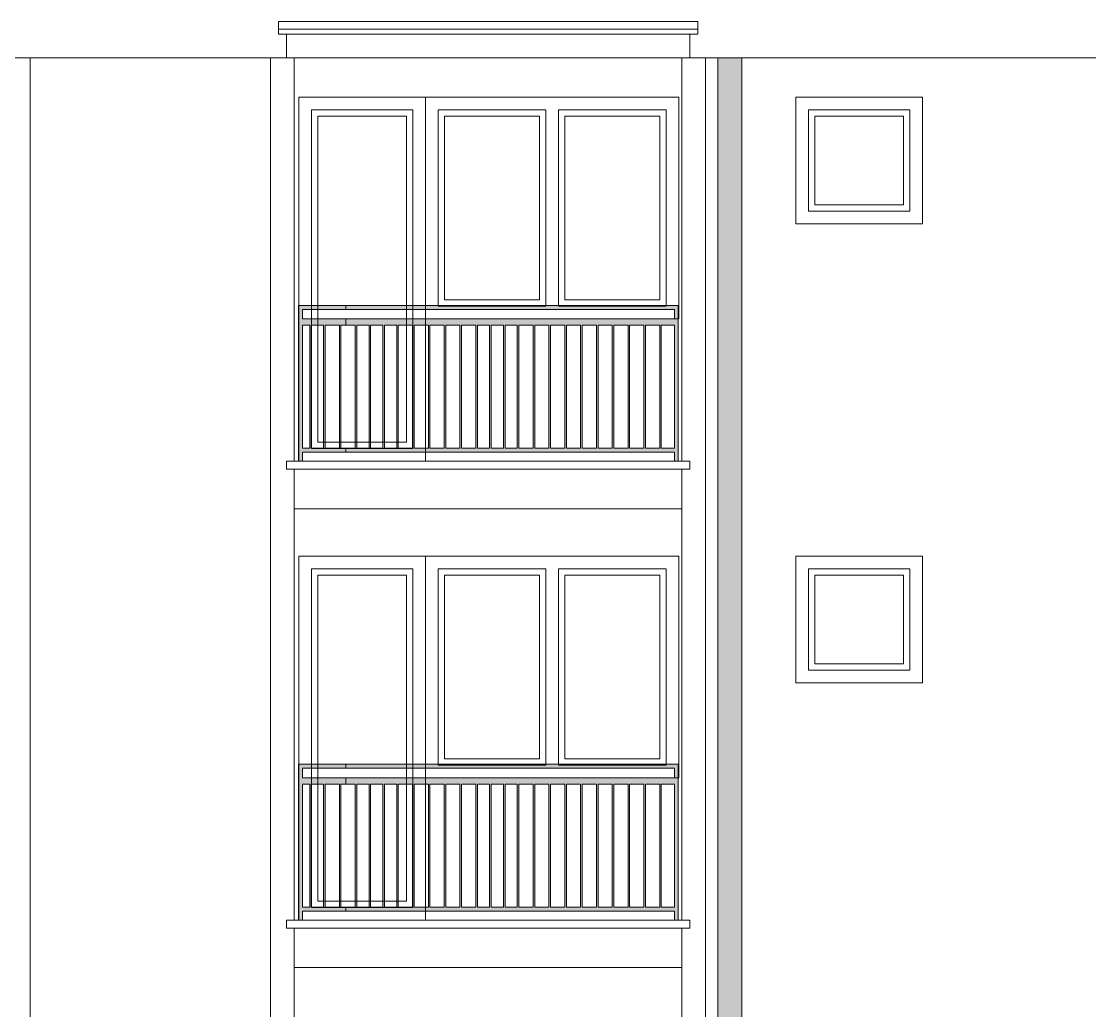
# Model space of a CAD drawing. Header units: millimetres. Extents: x 2791058 to 2855058, y -67651 to -18651.
# Drawn here: x 2804951 to 2811703, y -30394 to -24142 of the extents above; entities that cross this region are included whole.
import ezdxf

# ---------------------------------------------------------------- set-up
doc = ezdxf.new("R2010")
doc.units = ezdxf.units.MM
doc.header["$MEASUREMENT"] = 0
doc.linetypes.add('Hidden Line', pattern=[195.611112, 141.111112, -54.5])
doc.layers.add('Exterior walls', color=7, linetype='Continuous')
for name, color, linetype, lineweight in [('Exterior walls_Pen_No__1', 7, 'Continuous', 0), ('Lines_Pen_No__20', 1, 'Continuous', 0), ('Shell - Roof_Pen_No__20', 1, 'Continuous', 0), ('Shell - Roof_Pen_No__21', 7, 'Continuous', 0)]:
    doc.layers.add(name, color=color, linetype=linetype, lineweight=lineweight)
doc.layers.add('Structural - Bearing_Pen_No__61', color=7, linetype='Continuous', lineweight=0, true_color=0x6a6a6a)

# ---------------------------------------------------------------- blocks, each defined once
blk = doc.blocks.new('Wall_1', base_point=(2809428.9, -24372))
at = {"layer": 'Exterior walls', "linetype": 'Continuous', "lineweight": 0}
blk.add_hatch(color=255, dxfattribs=at).paths.add_polyline_path([(2809353.9, -24372), (2809353.9, -35918.8), (2809503.9, -35945.2), (2809503.9, -24372)])
at = {"layer": 'Exterior walls_Pen_No__1', "color": 7, "linetype": 'Continuous', "lineweight": 0, "flags": 128}
for points in [[(2809353.9, -24372), (2809353.9, -35918.8)], [(2809503.9, -24372), (2809353.9, -24372)], [(2809503.9, -35945.2), (2809503.9, -24372)]]:
    blk.add_lwpolyline(points, dxfattribs=at)

msp = doc.modelspace()

# ---------------------------------------------------------------- hatches: boundary and pattern name
at = {"layer": 'Structural - Bearing_Pen_No__61', "linetype": 'Continuous', "lineweight": 0, "true_color": 0x6a6a6a}
h = msp.add_hatch(color=251, dxfattribs=at)
h.paths.add_polyline_path([(2806702.754, -25936.789), (2806702.754, -26922.015), (2806726.754, -26922.015), (2806726.754, -26864.515), (2807002.754, -26864.515), (2807002.754, -26839.515), (2806970.754, -26839.515), (2806970.754, -26062.015), (2807002.754, -26062.015), (2807002.754, -26022.015), (2806726.754, -26022.015), (2806726.754, -25962.015), (2807002.754, -25962.015), (2807002.754, -25936.789), (2806726.754, -25936.789)])
h.paths.add_polyline_path([(2806726.754, -26062.015), (2806773.254, -26062.015), (2806773.254, -26839.515), (2806726.754, -26839.515)], flags=0)
h.paths.add_polyline_path([(2806783.254, -26062.015), (2806860.754, -26062.015), (2806860.753, -26839.515), (2806783.254, -26839.515)], flags=0)
h.paths.add_polyline_path([(2806870.754, -26062.015), (2806960.754, -26062.015), (2806960.754, -26839.515), (2806870.754, -26839.515)], flags=0)
h = msp.add_hatch(color=251, dxfattribs=at)
h.paths.add_polyline_path([(2807002.754, -26864.515), (2809078.754, -26864.515), (2809078.754, -26922.015), (2809102.754, -26922.015), (2809102.754, -25936.789), (2809078.754, -25936.789), (2807002.754, -25936.789), (2807002.754, -25962.015), (2809078.754, -25962.015), (2809078.754, -26022.015), (2807002.754, -26022.015), (2807002.754, -26062.015), (2807060.754, -26062.015), (2807060.754, -26839.515), (2807002.754, -26839.515)])
h.paths.add_polyline_path([(2807070.754, -26839.515), (2807070.754, -26062.015), (2807148.254, -26062.015), (2807148.254, -26839.515)], flags=0)
h.paths.add_polyline_path([(2807235.754, -26839.515), (2807158.254, -26839.515), (2807158.254, -26062.015), (2807235.754, -26062.015)], flags=0)
h.paths.add_polyline_path([(2807245.754, -26062.015), (2807323.254, -26062.015), (2807323.253, -26839.515), (2807245.754, -26839.515)], flags=0)
h.paths.add_polyline_path([(2807423.254, -26839.515), (2807333.254, -26839.515), (2807333.254, -26062.015), (2807423.254, -26062.015)], flags=0)
h.paths.add_polyline_path([(2807433.254, -26839.515), (2807433.254, -26062.015), (2807523.254, -26062.015), (2807523.254, -26839.515)], flags=0)
h.paths.add_polyline_path([(2807533.254, -26062.015), (2807623.254, -26062.015), (2807623.254, -26839.515), (2807533.254, -26839.515)], flags=0)
h.paths.add_polyline_path([(2807633.254, -26062.015), (2807723.254, -26062.015), (2807723.254, -26839.515), (2807633.254, -26839.515)], flags=0)
h.paths.add_polyline_path([(2807733.254, -26839.515), (2807733.254, -26062.015), (2807823.254, -26062.015), (2807823.254, -26839.515)], flags=0)
h.paths.add_polyline_path([(2807910.754, -26839.515), (2807833.254, -26839.515), (2807833.254, -26062.015), (2807910.754, -26062.015)], flags=0)
h.paths.add_polyline_path([(2807920.754, -26062.015), (2807998.254, -26062.015), (2807998.254, -26839.515), (2807920.754, -26839.515)], flags=0)
h.paths.add_polyline_path([(2808008.254, -26062.015), (2808085.754, -26062.015), (2808085.754, -26839.515), (2808008.254, -26839.515)], flags=0)
h.paths.add_polyline_path([(2808095.754, -26839.515), (2808095.754, -26062.015), (2808185.754, -26062.015), (2808185.754, -26839.515)], flags=0)
h.paths.add_polyline_path([(2808285.754, -26839.515), (2808195.754, -26839.515), (2808195.754, -26062.015), (2808285.754, -26062.015)], flags=0)
h.paths.add_polyline_path([(2808385.754, -26839.515), (2808295.754, -26839.515), (2808295.754, -26062.015), (2808385.754, -26062.015)], flags=0)
h.paths.add_polyline_path([(2808395.754, -26839.515), (2808395.754, -26062.015), (2808485.754, -26062.015), (2808485.754, -26839.515)], flags=0)
h.paths.add_polyline_path([(2808495.754, -26839.515), (2808495.754, -26062.015), (2808585.754, -26062.015), (2808585.754, -26839.515)], flags=0)
h.paths.add_polyline_path([(2808595.754, -26062.015), (2808685.754, -26062.015), (2808685.754, -26839.515), (2808595.754, -26839.515)], flags=0)
h.paths.add_polyline_path([(2808695.754, -26839.515), (2808695.754, -26062.015), (2808785.754, -26062.015), (2808785.754, -26839.515)], flags=0)
h.paths.add_polyline_path([(2808795.754, -26062.015), (2808885.754, -26062.015), (2808885.754, -26839.515), (2808795.754, -26839.515)], flags=0)
h.paths.add_polyline_path([(2808895.754, -26839.515), (2808895.754, -26062.015), (2808985.754, -26062.015), (2808985.754, -26839.515)], flags=0)
h.paths.add_polyline_path([(2808995.754, -26062.015), (2809078.754, -26062.015), (2809078.754, -26839.515), (2808995.754, -26839.515)], flags=0)
h = msp.add_hatch(color=251, dxfattribs=at)
h.paths.add_polyline_path([(2806702.754, -28836.789), (2806702.754, -29822.015), (2806726.754, -29822.015), (2806726.754, -29764.515), (2807002.754, -29764.515), (2807002.754, -29739.515), (2806970.754, -29739.515), (2806970.754, -28962.015), (2807002.754, -28962.015), (2807002.754, -28922.015), (2806726.754, -28922.015), (2806726.754, -28862.015), (2807002.754, -28862.015), (2807002.754, -28836.789), (2806726.754, -28836.789)])
h.paths.add_polyline_path([(2806726.754, -28962.015), (2806773.254, -28962.015), (2806773.254, -29739.515), (2806726.754, -29739.515)], flags=0)
h.paths.add_polyline_path([(2806783.254, -28962.015), (2806860.754, -28962.015), (2806860.753, -29739.515), (2806783.254, -29739.515)], flags=0)
h.paths.add_polyline_path([(2806870.754, -28962.015), (2806960.754, -28962.015), (2806960.754, -29739.515), (2806870.754, -29739.515)], flags=0)
h = msp.add_hatch(color=251, dxfattribs=at)
h.paths.add_polyline_path([(2807002.754, -29764.515), (2809078.754, -29764.515), (2809078.754, -29822.015), (2809102.754, -29822.015), (2809102.754, -28836.789), (2809078.754, -28836.789), (2807002.754, -28836.789), (2807002.754, -28862.015), (2809078.754, -28862.015), (2809078.754, -28922.015), (2807002.754, -28922.015), (2807002.754, -28962.015), (2807060.754, -28962.015), (2807060.754, -29739.515), (2807002.754, -29739.515)])
h.paths.add_polyline_path([(2807070.754, -29739.515), (2807070.754, -28962.015), (2807148.254, -28962.015), (2807148.254, -29739.515)], flags=0)
h.paths.add_polyline_path([(2807235.754, -29739.515), (2807158.254, -29739.515), (2807158.254, -28962.015), (2807235.754, -28962.015)], flags=0)
h.paths.add_polyline_path([(2807245.754, -28962.015), (2807323.254, -28962.015), (2807323.253, -29739.515), (2807245.754, -29739.515)], flags=0)
h.paths.add_polyline_path([(2807423.254, -29739.515), (2807333.254, -29739.515), (2807333.254, -28962.015), (2807423.254, -28962.015)], flags=0)
h.paths.add_polyline_path([(2807433.254, -29739.515), (2807433.254, -28962.015), (2807523.254, -28962.015), (2807523.254, -29739.515)], flags=0)
h.paths.add_polyline_path([(2807533.254, -28962.015), (2807623.254, -28962.015), (2807623.254, -29739.515), (2807533.254, -29739.515)], flags=0)
h.paths.add_polyline_path([(2807633.254, -28962.015), (2807723.254, -28962.015), (2807723.254, -29739.515), (2807633.254, -29739.515)], flags=0)
h.paths.add_polyline_path([(2807733.254, -29739.515), (2807733.254, -28962.015), (2807823.254, -28962.015), (2807823.254, -29739.515)], flags=0)
h.paths.add_polyline_path([(2807910.754, -29739.515), (2807833.254, -29739.515), (2807833.254, -28962.015), (2807910.754, -28962.015)], flags=0)
h.paths.add_polyline_path([(2807920.754, -28962.015), (2807998.254, -28962.015), (2807998.254, -29739.515), (2807920.754, -29739.515)], flags=0)
h.paths.add_polyline_path([(2808008.254, -28962.015), (2808085.754, -28962.015), (2808085.754, -29739.515), (2808008.254, -29739.515)], flags=0)
h.paths.add_polyline_path([(2808095.754, -29739.515), (2808095.754, -28962.015), (2808185.754, -28962.015), (2808185.754, -29739.515)], flags=0)
h.paths.add_polyline_path([(2808285.754, -29739.515), (2808195.754, -29739.515), (2808195.754, -28962.015), (2808285.754, -28962.015)], flags=0)
h.paths.add_polyline_path([(2808385.754, -29739.515), (2808295.754, -29739.515), (2808295.754, -28962.015), (2808385.754, -28962.015)], flags=0)
h.paths.add_polyline_path([(2808395.754, -29739.515), (2808395.754, -28962.015), (2808485.754, -28962.015), (2808485.754, -29739.515)], flags=0)
h.paths.add_polyline_path([(2808495.754, -29739.515), (2808495.754, -28962.015), (2808585.754, -28962.015), (2808585.754, -29739.515)], flags=0)
h.paths.add_polyline_path([(2808595.754, -28962.015), (2808685.754, -28962.015), (2808685.754, -29739.515), (2808595.754, -29739.515)], flags=0)
h.paths.add_polyline_path([(2808695.754, -29739.515), (2808695.754, -28962.015), (2808785.754, -28962.015), (2808785.754, -29739.515)], flags=0)
h.paths.add_polyline_path([(2808795.754, -28962.015), (2808885.754, -28962.015), (2808885.754, -29739.515), (2808795.754, -29739.515)], flags=0)
h.paths.add_polyline_path([(2808895.754, -29739.515), (2808895.754, -28962.015), (2808985.754, -28962.015), (2808985.754, -29739.515)], flags=0)
h.paths.add_polyline_path([(2808995.754, -28962.015), (2809078.754, -28962.015), (2809078.754, -29739.515), (2808995.754, -29739.515)], flags=0)

# ---------------------------------------------------------------- linework, layer by layer
at = {"layer": 'Lines_Pen_No__20', "color": 1, "linetype": 'Hidden Line', "lineweight": 0}
for p, q in [((2806705.664, -24762.015), (2806705.664, -24622.015)), ((2806705.664, -24622.015), (2809105.664, -24622.015)), ((2809105.664, -24762.015), (2809105.664, -24622.015)), ((2809845.952, -24762.015), (2809845.952, -24622.015)), ((2810645.952, -24622.015), (2809845.952, -24622.015)), ((2809845.952, -24762.015), (2809845.952, -24622.015)), ((2810645.952, -24762.015), (2810645.952, -24622.015)), ((2806705.664, -27662.015), (2806705.664, -27522.015)), ((2806705.664, -27522.015), (2809105.664, -27522.015)), ((2809105.664, -27662.015), (2809105.664, -27522.015)), ((2809845.952, -27662.015), (2809845.952, -27522.015)), ((2810645.952, -27522.015), (2809845.952, -27522.015)), ((2809845.952, -27662.015), (2809845.952, -27522.015)), ((2810645.952, -27662.015), (2810645.952, -27522.015))]:
    msp.add_line(p, q, dxfattribs=at)
at = {"layer": 'Lines_Pen_No__20', "color": 1, "linetype": 'Continuous', "lineweight": 0}
for p, q in [((2808265.664, -25942.015), (2808265.664, -24702.015)), ((2808345.664, -25942.015), (2808345.664, -24702.015)), ((2808225.664, -25902.015), (2808225.664, -24742.015)), ((2808385.664, -25902.015), (2808385.664, -24742.015)), ((2808265.664, -28842.015), (2808265.664, -27602.015)), ((2808345.664, -28842.015), (2808345.664, -27602.015)), ((2808225.664, -28802.015), (2808225.664, -27642.015)), ((2808385.664, -28802.015), (2808385.664, -27642.015))]:
    msp.add_line(p, q, dxfattribs=at)
for points in [[(2807505.664, -26922.015), (2806705.664, -26922.015), (2806705.664, -24622.015), (2807505.664, -24622.015)], [(2809105.664, -24622.015), (2807505.664, -24622.015), (2807505.664, -26022.015), (2809105.664, -26022.015)], [(2809845.952, -24622.015), (2810645.952, -24622.015), (2810645.952, -25422.015), (2809845.952, -25422.015)], [(2807425.664, -26842.015), (2806785.664, -26842.015), (2806785.664, -24702.015), (2807425.664, -24702.015)], [(2809925.952, -24702.015), (2810565.952, -24702.015), (2810565.952, -25342.015), (2809925.952, -25342.015)], [(2807385.664, -26802.015), (2806825.664, -26802.015), (2806825.664, -24742.015), (2807385.664, -24742.015)], [(2809965.952, -24742.015), (2810525.952, -24742.015), (2810525.952, -25302.015), (2809965.952, -25302.015)], [(2807505.664, -29822.015), (2806705.664, -29822.015), (2806705.664, -27522.015), (2807505.664, -27522.015)], [(2809105.664, -27522.015), (2807505.664, -27522.015), (2807505.664, -28922.015), (2809105.664, -28922.015)], [(2809845.952, -27522.015), (2810645.952, -27522.015), (2810645.952, -28322.015), (2809845.952, -28322.015)], [(2807425.664, -29742.015), (2806785.664, -29742.015), (2806785.664, -27602.015), (2807425.664, -27602.015)], [(2809925.952, -27602.015), (2810565.952, -27602.015), (2810565.952, -28242.015), (2809925.952, -28242.015)], [(2807385.664, -29702.015), (2806825.664, -29702.015), (2806825.664, -27642.015), (2807385.664, -27642.015)], [(2809965.952, -27642.015), (2810525.952, -27642.015), (2810525.952, -28202.015), (2809965.952, -28202.015)]]:
    msp.add_lwpolyline(points, close=True, dxfattribs=at)
for points in [[(2808265.664, -24702.015), (2807585.664, -24702.015), (2807585.664, -25942.015), (2808265.664, -25942.015)], [(2808345.664, -25942.015), (2809025.664, -25942.015), (2809025.664, -24702.015), (2808345.664, -24702.015)], [(2808225.664, -24742.015), (2807625.664, -24742.015), (2807625.664, -25902.015), (2808225.664, -25902.015)], [(2808385.664, -25902.015), (2808985.664, -25902.015), (2808985.664, -24742.015), (2808385.664, -24742.015)], [(2808265.664, -27602.015), (2807585.664, -27602.015), (2807585.664, -28842.015), (2808265.664, -28842.015)], [(2808345.664, -28842.015), (2809025.664, -28842.015), (2809025.664, -27602.015), (2808345.664, -27602.015)], [(2808225.664, -27642.015), (2807625.664, -27642.015), (2807625.664, -28802.015), (2808225.664, -28802.015)], [(2808385.664, -28802.015), (2808985.664, -28802.015), (2808985.664, -27642.015), (2808385.664, -27642.015)]]:
    msp.add_lwpolyline(points, dxfattribs=at)
at = {"layer": 'Shell - Roof_Pen_No__20', "color": 1, "linetype": 'Continuous', "lineweight": 0}
for p, q in [((2810645.952, -24622.015), (2809845.952, -24622.015)), ((2809845.952, -24622.015), (2809845.952, -25422.015)), ((2810645.952, -25422.015), (2810645.952, -24622.015)), ((2809845.952, -25422.015), (2810645.952, -25422.015)), ((2810645.952, -27522.015), (2809845.952, -27522.015)), ((2809845.952, -27522.015), (2809845.952, -28322.015)), ((2810645.952, -28322.015), (2810645.952, -27522.015)), ((2809845.952, -28322.015), (2810645.952, -28322.015))]:
    msp.add_line(p, q, dxfattribs=at)
at = {"layer": 'Shell - Roof_Pen_No__21', "color": 7, "linetype": 'Continuous', "lineweight": 0}
for p, q in [((2806575.754, -24142.015), (2806575.754, -24222.015)), ((2806575.754, -24142.015), (2809225.754, -24142.015)), ((2809225.754, -24142.015), (2809225.754, -24222.015)), ((2806575.754, -24192.015), (2809225.754, -24192.015)), ((2806575.754, -24222.015), (2809225.754, -24222.015)), ((2806625.754, -24222.015), (2806625.754, -24372.015)), ((2809175.754, -24222.015), (2809175.754, -24372.015)), ((2804625.754, -24372.015), (2821075.754, -24372.015)), ((2805005.754, -24372.015), (2805005.754, -38922.015)), ((2806525.754, -24372.015), (2806525.754, -35922.015)), ((2806675.754, -24372.015), (2806675.754, -26922.015)), ((2809125.754, -24372.015), (2809125.754, -26922.015)), ((2809275.754, -24372.015), (2809275.754, -35922.015)), ((2810645.952, -24622.015), (2809845.952, -24622.015)), ((2809845.952, -24622.015), (2809845.952, -25422.015)), ((2810645.952, -25422.015), (2810645.952, -24622.015)), ((2809845.952, -25422.015), (2810645.952, -25422.015)), ((2806625.754, -26972.015), (2806625.754, -26922.015)), ((2806625.754, -26922.015), (2806675.754, -26922.015)), ((2806675.754, -26922.015), (2809125.754, -26922.015)), ((2809175.754, -26922.015), (2809125.754, -26922.015)), ((2809175.754, -26972.015), (2809175.754, -26922.015)), ((2806675.754, -26972.015), (2806625.754, -26972.015)), ((2806675.754, -26972.015), (2806675.754, -27222.015)), ((2806675.754, -26972.015), (2809125.754, -26972.015)), ((2806675.754, -26972.015), (2806675.754, -29822.015)), ((2809125.754, -26972.015), (2809125.754, -27222.015)), ((2809125.754, -26972.015), (2809175.754, -26972.015)), ((2809125.754, -26972.015), (2809125.754, -29822.015)), ((2806675.754, -27222.015), (2809125.754, -27222.015)), ((2810645.952, -27522.015), (2809845.952, -27522.015)), ((2809845.952, -27522.015), (2809845.952, -28322.015)), ((2810645.952, -28322.015), (2810645.952, -27522.015)), ((2809845.952, -28322.015), (2810645.952, -28322.015)), ((2806625.754, -29872.015), (2806625.754, -29822.015)), ((2806625.754, -29822.015), (2806675.754, -29822.015)), ((2806675.754, -29822.015), (2809125.754, -29822.015)), ((2809175.754, -29822.015), (2809125.754, -29822.015)), ((2809175.754, -29872.015), (2809175.754, -29822.015)), ((2806675.754, -29872.015), (2806625.754, -29872.015)), ((2806675.754, -29872.015), (2806675.754, -30122.015)), ((2806675.754, -29872.015), (2809125.754, -29872.015)), ((2806675.754, -29872.015), (2806675.754, -32722.015)), ((2809125.754, -29872.015), (2809125.754, -30122.015)), ((2809125.754, -29872.015), (2809175.754, -29872.015)), ((2809125.754, -29872.015), (2809125.754, -32722.015)), ((2806675.754, -30122.015), (2809125.754, -30122.015))]:
    msp.add_line(p, q, dxfattribs=at)
at = {"layer": 'Structural - Bearing_Pen_No__61', "color": 251, "linetype": 'Continuous', "lineweight": 0, "true_color": 0x6a6a6a, "flags": 128}
for points in [[(2806702.754, -25936.789), (2806702.754, -26922.015), (2806726.754, -26922.015), (2806726.754, -26864.515), (2807002.754, -26864.515), (2807002.754, -26839.515), (2806970.754, -26839.515), (2806970.754, -26062.015), (2807002.754, -26062.015), (2807002.754, -26022.015), (2806726.754, -26022.015), (2806726.754, -25962.015), (2807002.754, -25962.015), (2807002.754, -25936.789), (2806726.754, -25936.789)], [(2807002.754, -26864.515), (2809078.754, -26864.515), (2809078.754, -26922.015), (2809102.754, -26922.015), (2809102.754, -25936.789), (2809078.754, -25936.789), (2807002.754, -25936.789), (2807002.754, -25962.015), (2809078.754, -25962.015), (2809078.754, -26022.015), (2807002.754, -26022.015), (2807002.754, -26062.015), (2807060.754, -26062.015), (2807060.754, -26839.515), (2807002.754, -26839.515)], [(2806726.754, -26062.015), (2806773.254, -26062.015), (2806773.254, -26839.515), (2806726.754, -26839.515)], [(2806783.254, -26062.015), (2806860.754, -26062.015), (2806860.753, -26839.515), (2806783.254, -26839.515)], [(2806870.754, -26062.015), (2806960.754, -26062.015), (2806960.754, -26839.515), (2806870.754, -26839.515)], [(2807070.754, -26839.515), (2807070.754, -26062.015), (2807148.254, -26062.015), (2807148.254, -26839.515)], [(2807235.754, -26839.515), (2807158.254, -26839.515), (2807158.254, -26062.015), (2807235.754, -26062.015)], [(2807245.754, -26062.015), (2807323.254, -26062.015), (2807323.253, -26839.515), (2807245.754, -26839.515)], [(2807423.254, -26839.515), (2807333.254, -26839.515), (2807333.254, -26062.015), (2807423.254, -26062.015)], [(2807433.254, -26839.515), (2807433.254, -26062.015), (2807523.254, -26062.015), (2807523.254, -26839.515)], [(2807533.254, -26062.015), (2807623.254, -26062.015), (2807623.254, -26839.515), (2807533.254, -26839.515)], [(2807633.254, -26062.015), (2807723.254, -26062.015), (2807723.254, -26839.515), (2807633.254, -26839.515)], [(2807733.254, -26839.515), (2807733.254, -26062.015), (2807823.254, -26062.015), (2807823.254, -26839.515)], [(2807910.754, -26839.515), (2807833.254, -26839.515), (2807833.254, -26062.015), (2807910.754, -26062.015)], [(2807920.754, -26062.015), (2807998.254, -26062.015), (2807998.254, -26839.515), (2807920.754, -26839.515)], [(2808008.254, -26062.015), (2808085.754, -26062.015), (2808085.754, -26839.515), (2808008.254, -26839.515)], [(2808095.754, -26839.515), (2808095.754, -26062.015), (2808185.754, -26062.015), (2808185.754, -26839.515)], [(2808285.754, -26839.515), (2808195.754, -26839.515), (2808195.754, -26062.015), (2808285.754, -26062.015)], [(2808385.754, -26839.515), (2808295.754, -26839.515), (2808295.754, -26062.015), (2808385.754, -26062.015)], [(2808395.754, -26839.515), (2808395.754, -26062.015), (2808485.754, -26062.015), (2808485.754, -26839.515)], [(2808495.754, -26839.515), (2808495.754, -26062.015), (2808585.754, -26062.015), (2808585.754, -26839.515)], [(2808595.754, -26062.015), (2808685.754, -26062.015), (2808685.754, -26839.515), (2808595.754, -26839.515)], [(2808695.754, -26839.515), (2808695.754, -26062.015), (2808785.754, -26062.015), (2808785.754, -26839.515)], [(2808795.754, -26062.015), (2808885.754, -26062.015), (2808885.754, -26839.515), (2808795.754, -26839.515)], [(2808895.754, -26839.515), (2808895.754, -26062.015), (2808985.754, -26062.015), (2808985.754, -26839.515)], [(2808995.754, -26062.015), (2809078.754, -26062.015), (2809078.754, -26839.515), (2808995.754, -26839.515)], [(2806702.754, -28836.789), (2806702.754, -29822.015), (2806726.754, -29822.015), (2806726.754, -29764.515), (2807002.754, -29764.515), (2807002.754, -29739.515), (2806970.754, -29739.515), (2806970.754, -28962.015), (2807002.754, -28962.015), (2807002.754, -28922.015), (2806726.754, -28922.015), (2806726.754, -28862.015), (2807002.754, -28862.015), (2807002.754, -28836.789), (2806726.754, -28836.789)], [(2807002.754, -29764.515), (2809078.754, -29764.515), (2809078.754, -29822.015), (2809102.754, -29822.015), (2809102.754, -28836.789), (2809078.754, -28836.789), (2807002.754, -28836.789), (2807002.754, -28862.015), (2809078.754, -28862.015), (2809078.754, -28922.015), (2807002.754, -28922.015), (2807002.754, -28962.015), (2807060.754, -28962.015), (2807060.754, -29739.515), (2807002.754, -29739.515)], [(2806726.754, -28962.015), (2806773.254, -28962.015), (2806773.254, -29739.515), (2806726.754, -29739.515)], [(2806783.254, -28962.015), (2806860.754, -28962.015), (2806860.753, -29739.515), (2806783.254, -29739.515)], [(2806870.754, -28962.015), (2806960.754, -28962.015), (2806960.754, -29739.515), (2806870.754, -29739.515)], [(2807070.754, -29739.515), (2807070.754, -28962.015), (2807148.254, -28962.015), (2807148.254, -29739.515)], [(2807235.754, -29739.515), (2807158.254, -29739.515), (2807158.254, -28962.015), (2807235.754, -28962.015)], [(2807245.754, -28962.015), (2807323.254, -28962.015), (2807323.253, -29739.515), (2807245.754, -29739.515)], [(2807423.254, -29739.515), (2807333.254, -29739.515), (2807333.254, -28962.015), (2807423.254, -28962.015)], [(2807433.254, -29739.515), (2807433.254, -28962.015), (2807523.254, -28962.015), (2807523.254, -29739.515)], [(2807533.254, -28962.015), (2807623.254, -28962.015), (2807623.254, -29739.515), (2807533.254, -29739.515)], [(2807633.254, -28962.015), (2807723.254, -28962.015), (2807723.254, -29739.515), (2807633.254, -29739.515)], [(2807733.254, -29739.515), (2807733.254, -28962.015), (2807823.254, -28962.015), (2807823.254, -29739.515)], [(2807910.754, -29739.515), (2807833.254, -29739.515), (2807833.254, -28962.015), (2807910.754, -28962.015)], [(2807920.754, -28962.015), (2807998.254, -28962.015), (2807998.254, -29739.515), (2807920.754, -29739.515)], [(2808008.254, -28962.015), (2808085.754, -28962.015), (2808085.754, -29739.515), (2808008.254, -29739.515)], [(2808095.754, -29739.515), (2808095.754, -28962.015), (2808185.754, -28962.015), (2808185.754, -29739.515)], [(2808285.754, -29739.515), (2808195.754, -29739.515), (2808195.754, -28962.015), (2808285.754, -28962.015)], [(2808385.754, -29739.515), (2808295.754, -29739.515), (2808295.754, -28962.015), (2808385.754, -28962.015)], [(2808395.754, -29739.515), (2808395.754, -28962.015), (2808485.754, -28962.015), (2808485.754, -29739.515)], [(2808495.754, -29739.515), (2808495.754, -28962.015), (2808585.754, -28962.015), (2808585.754, -29739.515)], [(2808595.754, -28962.015), (2808685.754, -28962.015), (2808685.754, -29739.515), (2808595.754, -29739.515)], [(2808695.754, -29739.515), (2808695.754, -28962.015), (2808785.754, -28962.015), (2808785.754, -29739.515)], [(2808795.754, -28962.015), (2808885.754, -28962.015), (2808885.754, -29739.515), (2808795.754, -29739.515)], [(2808895.754, -29739.515), (2808895.754, -28962.015), (2808985.754, -28962.015), (2808985.754, -29739.515)], [(2808995.754, -28962.015), (2809078.754, -28962.015), (2809078.754, -29739.515), (2808995.754, -29739.515)]]:
    msp.add_lwpolyline(points, close=True, dxfattribs=at)

# ---------------------------------------------------------------- block references
at = {"layer": 'Exterior walls', "color": 7, "lineweight": 0}
msp.add_blockref('Wall_1', (2809428.911, -24372.015), dxfattribs=at)

doc.saveas('drawing.dxf')
